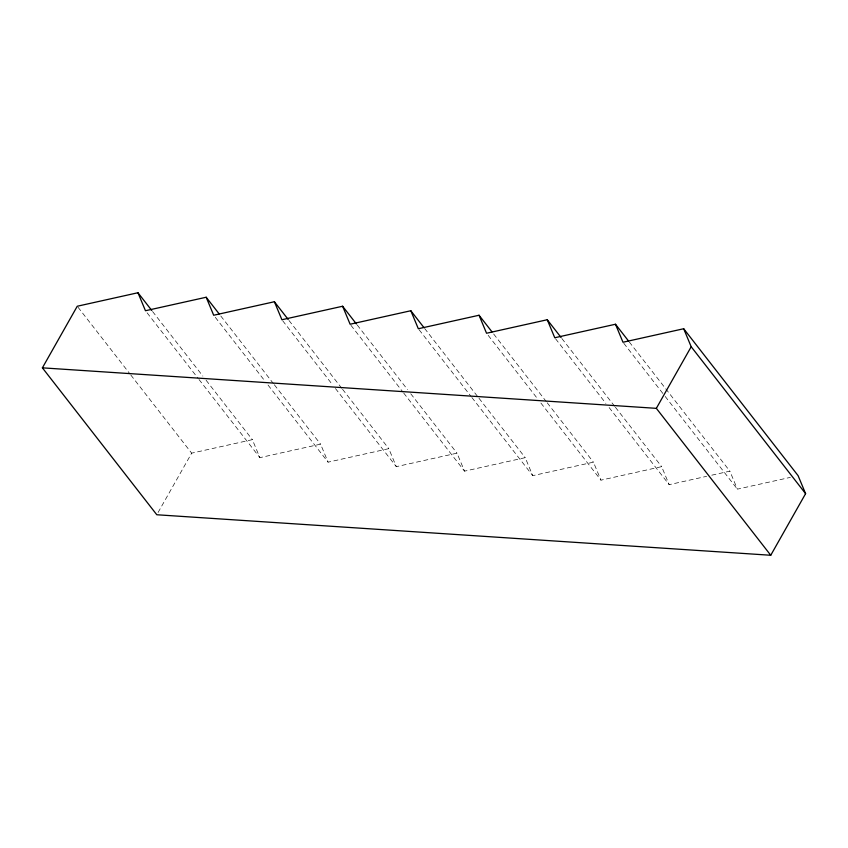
<?xml version="1.0" encoding="UTF-8"?>
<svg xmlns="http://www.w3.org/2000/svg" width="848" height="848" viewBox="0 0 848 848"><rect width="100%" height="100%" fill="white"/><g stroke="black" fill="none" stroke-linecap="round" stroke-linejoin="round"><path stroke-width="0.64" stroke-dasharray="4.24 3.18" d="M158.088 512.478L191.659 453.161L252.365 439.656L259.87 457.655L320.576 444.151L328.091 462.16L388.797 448.656L396.302 466.654L457.008 453.161L464.524 471.159L525.23 457.655L532.735 475.654L593.441 462.16L600.956 480.159L661.663 466.654L669.167 484.664L706.628 476.332M711.79 475.177L729.874 471.159L737.389 489.158L790.347 477.382M629.269 341.956L729.874 471.159M623.789 343.281L664.366 395.38M665.171 396.429L737.389 489.158M561.864 338.5L614.599 406.224M615.415 407.263L661.663 466.654M555.578 338.787L605.885 403.383M609.129 407.549L669.167 484.664M493.653 333.995L546.388 401.719M547.193 402.768L593.441 462.16M488.172 335.331L537.664 398.889M540.907 403.054L600.956 480.159M424.625 328.452L478.166 397.224M478.982 398.263L525.23 457.655M419.145 329.787L471.075 396.472M471.88 397.511L532.735 475.654M357.22 324.996L407.517 389.592M410.761 393.769L457.008 453.161M350.924 325.282L402.853 391.967M403.669 393.016L464.524 471.159M288.998 320.491L341.733 388.225M342.55 389.264L388.797 448.656M282.713 320.788L332.204 384.345M335.448 388.511L396.302 466.654M220.787 315.997L273.522 383.72M274.328 384.759L320.576 444.151M215.307 317.322L264.799 380.89M268.042 385.056L328.091 462.16M152.566 311.492L202.873 376.099M206.117 380.264L252.365 439.656M147.096 312.827L198.209 378.473M199.015 379.512L259.87 457.655M78.058 307.283L129.988 373.968M130.804 375.007L191.659 453.161"/><path stroke-width="1.27" d="M137.959 292.74L145.464 310.739L206.181 297.245L213.685 315.244L274.392 301.74L281.896 319.738L342.613 306.245L350.118 324.243L410.824 310.739L418.329 328.738L479.046 315.244L486.551 333.243L547.257 319.738L554.762 337.748L615.478 324.243L622.983 342.242L683.689 328.738L798.095 475.654L805.6 493.663L770.747 555.26L156.806 514.757L42.4 367.841L77.253 306.245L137.959 292.74L151.76 310.453M42.4 367.841L656.341 408.344L691.194 346.747L683.689 328.738M691.194 346.747L805.6 493.663M615.478 324.243L628.463 340.917M656.341 408.344L770.747 555.26M547.257 319.738L561.058 337.451M479.046 315.244L492.031 331.907M410.824 310.739L423.809 327.413M342.613 306.245L356.404 323.957M274.392 301.74L288.193 319.452M206.181 297.245L219.166 313.908"/></g></svg>
